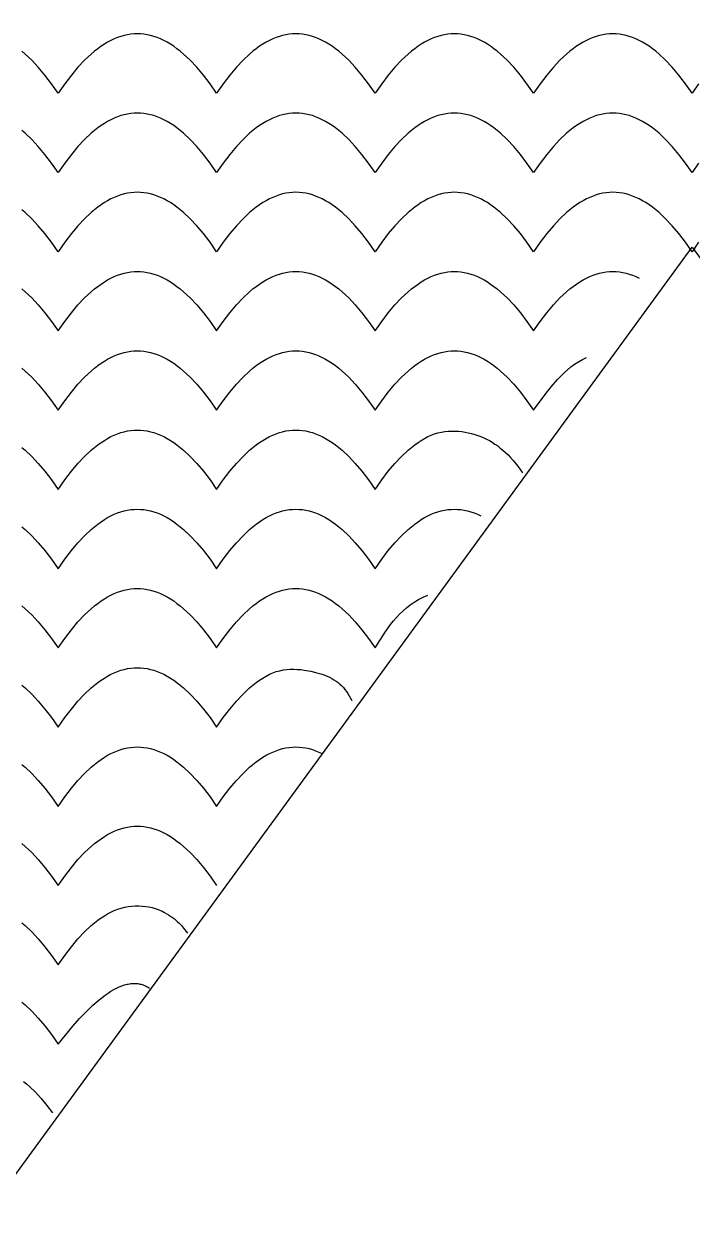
# Model space of a CAD drawing. Extents: x -831 to 1547, y -1426 to -385.
# Drawn here: x 95.9 to 133.8, y -926.3 to -858.3 of the extents above; entities that cross this region are included whole.
import ezdxf

# ---------------------------------------------------------------- set-up
doc = ezdxf.new("R2010")
doc.units = 0
doc.layers.add('CUT', color=18, linetype='CONTINUOUS')
doc.layers.add('ENGRAVE', color=1, linetype='CONTINUOUS')

msp = doc.modelspace()

# ---------------------------------------------------------------- linework, layer by layer
at = {"layer": 'CUT'}
msp.add_lwpolyline([(334.842, -861.159), (254.442, -861.159), (174.042, -809.919), (133.842, -809.919), (93.642, -809.919), (13.242, -861.159), (-67.158, -861.159), (-67.158, -926.259), (93.474, -926.259), (133.842, -870.943), (174.211, -926.259), (334.842, -926.259)], close=True, dxfattribs=at)
at = {"layer": 'ENGRAVE'}
for points in [[(134.217, -861.67), (133.842, -862.209), (133.467, -861.67), (133.092, -861.178), (132.717, -860.732), (132.342, -860.334), (131.967, -859.982), (131.779, -859.824), (131.592, -859.678), (131.404, -859.543), (131.217, -859.42), (131.029, -859.309), (130.842, -859.209), (130.654, -859.121), (130.467, -859.045), (130.279, -858.98), (130.092, -858.928), (129.904, -858.887), (129.717, -858.857), (129.529, -858.84), (129.342, -858.834), (129.154, -858.84), (128.967, -858.857), (128.779, -858.887), (128.592, -858.928), (128.404, -858.98), (128.217, -859.045), (128.029, -859.121), (127.842, -859.209), (127.654, -859.309), (127.467, -859.42), (127.279, -859.543), (127.092, -859.678), (126.904, -859.824), (126.717, -859.982), (126.342, -860.334), (125.967, -860.732), (125.592, -861.178), (125.217, -861.67), (124.842, -862.209), (124.467, -861.67), (124.092, -861.178), (123.717, -860.732), (123.342, -860.334), (122.967, -859.982), (122.779, -859.824), (122.592, -859.678), (122.404, -859.543), (122.217, -859.42), (122.029, -859.309), (121.842, -859.209), (121.654, -859.121), (121.467, -859.045), (121.279, -858.98), (121.092, -858.928), (120.904, -858.887), (120.717, -858.857), (120.529, -858.84), (120.342, -858.834), (120.154, -858.84), (119.967, -858.857), (119.779, -858.887), (119.592, -858.928), (119.404, -858.98), (119.217, -859.045), (119.029, -859.121), (118.842, -859.209), (118.654, -859.309), (118.467, -859.42), (118.279, -859.543), (118.092, -859.678), (117.904, -859.824), (117.717, -859.982), (117.342, -860.334), (116.967, -860.732), (116.592, -861.178), (116.217, -861.67), (115.842, -862.209), (115.467, -861.67), (115.092, -861.178), (114.717, -860.732), (114.342, -860.334), (113.967, -859.982), (113.779, -859.824), (113.592, -859.678), (113.404, -859.543), (113.217, -859.42), (113.029, -859.309), (112.842, -859.209), (112.654, -859.121), (112.467, -859.045), (112.279, -858.98), (112.092, -858.928), (111.904, -858.887), (111.717, -858.857), (111.529, -858.84), (111.342, -858.834), (111.154, -858.84), (110.967, -858.857), (110.779, -858.887), (110.592, -858.928), (110.404, -858.98), (110.217, -859.045), (110.029, -859.121), (109.842, -859.209), (109.654, -859.309), (109.467, -859.42), (109.279, -859.543), (109.092, -859.678), (108.904, -859.824), (108.717, -859.982), (108.342, -860.334), (107.967, -860.732), (107.592, -861.178), (107.217, -861.67), (106.842, -862.209), (106.467, -861.67), (106.092, -861.178), (105.717, -860.732), (105.342, -860.334), (104.967, -859.982), (104.779, -859.824), (104.592, -859.678), (104.404, -859.543), (104.217, -859.42), (104.029, -859.309), (103.842, -859.209), (103.654, -859.121), (103.467, -859.045), (103.279, -858.98), (103.092, -858.928), (102.904, -858.887), (102.717, -858.857), (102.529, -858.84), (102.342, -858.834), (102.154, -858.84), (101.967, -858.857), (101.779, -858.887), (101.592, -858.928), (101.404, -858.98), (101.217, -859.045), (101.029, -859.121), (100.842, -859.209), (100.654, -859.309), (100.467, -859.42), (100.279, -859.543), (100.092, -859.678), (99.904, -859.824), (99.717, -859.982), (99.342, -860.334), (98.967, -860.732), (98.592, -861.178), (98.217, -861.67), (97.842, -862.209), (97.467, -861.67), (97.092, -861.178), (96.717, -860.732), (96.342, -860.334), (95.967, -859.982), (95.779, -859.824)], [(134.217, -866.17), (133.842, -866.709), (133.467, -866.17), (133.092, -865.678), (132.717, -865.232), (132.342, -864.834), (131.967, -864.482), (131.779, -864.324), (131.592, -864.178), (131.404, -864.043), (131.217, -863.92), (131.029, -863.809), (130.842, -863.709), (130.654, -863.621), (130.467, -863.545), (130.279, -863.48), (130.092, -863.428), (129.904, -863.387), (129.717, -863.357), (129.529, -863.34), (129.342, -863.334), (129.154, -863.34), (128.967, -863.357), (128.779, -863.387), (128.592, -863.428), (128.404, -863.48), (128.217, -863.545), (128.029, -863.621), (127.842, -863.709), (127.654, -863.809), (127.467, -863.92), (127.279, -864.043), (127.092, -864.178), (126.904, -864.324), (126.717, -864.482), (126.342, -864.834), (125.967, -865.232), (125.592, -865.678), (125.217, -866.17), (124.842, -866.709), (124.467, -866.17), (124.092, -865.678), (123.717, -865.232), (123.342, -864.834), (122.967, -864.482), (122.779, -864.324), (122.592, -864.178), (122.404, -864.043), (122.217, -863.92), (122.029, -863.809), (121.842, -863.709), (121.654, -863.621), (121.467, -863.545), (121.279, -863.48), (121.092, -863.428), (120.904, -863.387), (120.717, -863.357), (120.529, -863.34), (120.342, -863.334), (120.154, -863.34), (119.967, -863.357), (119.779, -863.387), (119.592, -863.428), (119.404, -863.48), (119.217, -863.545), (119.029, -863.621), (118.842, -863.709), (118.654, -863.809), (118.467, -863.92), (118.279, -864.043), (118.092, -864.178), (117.904, -864.324), (117.717, -864.482), (117.342, -864.834), (116.967, -865.232), (116.592, -865.678), (116.217, -866.17), (115.842, -866.709), (115.467, -866.17), (115.092, -865.678), (114.717, -865.232), (114.342, -864.834), (113.967, -864.482), (113.779, -864.324), (113.592, -864.178), (113.404, -864.043), (113.217, -863.92), (113.029, -863.809), (112.842, -863.709), (112.654, -863.621), (112.467, -863.545), (112.279, -863.48), (112.092, -863.428), (111.904, -863.387), (111.717, -863.357), (111.529, -863.34), (111.342, -863.334), (111.154, -863.34), (110.967, -863.357), (110.779, -863.387), (110.592, -863.428), (110.404, -863.48), (110.217, -863.545), (110.029, -863.621), (109.842, -863.709), (109.654, -863.809), (109.467, -863.92), (109.279, -864.043), (109.092, -864.178), (108.904, -864.324), (108.717, -864.482), (108.342, -864.834), (107.967, -865.232), (107.592, -865.678), (107.217, -866.17), (106.842, -866.709), (106.467, -866.17), (106.092, -865.678), (105.717, -865.232), (105.342, -864.834), (104.967, -864.482), (104.779, -864.324), (104.592, -864.178), (104.404, -864.043), (104.217, -863.92), (104.029, -863.809), (103.842, -863.709), (103.654, -863.621), (103.467, -863.545), (103.279, -863.48), (103.092, -863.428), (102.904, -863.387), (102.717, -863.357), (102.529, -863.34), (102.342, -863.334), (102.154, -863.34), (101.967, -863.357), (101.779, -863.387), (101.592, -863.428), (101.404, -863.48), (101.217, -863.545), (101.029, -863.621), (100.842, -863.709), (100.654, -863.809), (100.467, -863.92), (100.279, -864.043), (100.092, -864.178), (99.904, -864.324), (99.717, -864.482), (99.342, -864.834), (98.967, -865.232), (98.592, -865.678), (98.217, -866.17), (97.842, -866.709), (97.467, -866.17), (97.092, -865.678), (96.717, -865.232), (96.342, -864.834), (95.967, -864.482), (95.779, -864.324)], [(134.217, -870.67), (133.842, -871.209), (133.467, -870.67), (133.092, -870.178), (132.717, -869.732), (132.342, -869.334), (131.967, -868.982), (131.779, -868.824), (131.592, -868.678), (131.404, -868.543), (131.217, -868.42), (131.029, -868.309), (130.842, -868.209), (130.654, -868.121), (130.467, -868.045), (130.279, -867.98), (130.092, -867.928), (129.904, -867.887), (129.717, -867.857), (129.529, -867.84), (129.342, -867.834), (129.154, -867.84), (128.967, -867.857), (128.779, -867.887), (128.592, -867.928), (128.404, -867.98), (128.217, -868.045), (128.029, -868.121), (127.842, -868.209), (127.654, -868.309), (127.467, -868.42), (127.279, -868.543), (127.092, -868.678), (126.904, -868.824), (126.717, -868.982), (126.342, -869.334), (125.967, -869.732), (125.592, -870.178), (125.217, -870.67), (124.842, -871.209), (124.467, -870.67), (124.092, -870.178), (123.717, -869.732), (123.342, -869.334), (122.967, -868.982), (122.779, -868.824), (122.592, -868.678), (122.404, -868.543), (122.217, -868.42), (122.029, -868.309), (121.842, -868.209), (121.654, -868.121), (121.467, -868.045), (121.279, -867.98), (121.092, -867.928), (120.904, -867.887), (120.717, -867.857), (120.529, -867.84), (120.342, -867.834), (120.154, -867.84), (119.967, -867.857), (119.779, -867.887), (119.592, -867.928), (119.404, -867.98), (119.217, -868.045), (119.029, -868.121), (118.842, -868.209), (118.654, -868.309), (118.467, -868.42), (118.279, -868.543), (118.092, -868.678), (117.904, -868.824), (117.717, -868.982), (117.342, -869.334), (116.967, -869.732), (116.592, -870.178), (116.217, -870.67), (115.842, -871.209), (115.467, -870.67), (115.092, -870.178), (114.717, -869.732), (114.342, -869.334), (113.967, -868.982), (113.779, -868.824), (113.592, -868.678), (113.404, -868.543), (113.217, -868.42), (113.029, -868.309), (112.842, -868.209), (112.654, -868.121), (112.467, -868.045), (112.279, -867.98), (112.092, -867.928), (111.904, -867.887), (111.717, -867.857), (111.529, -867.84), (111.342, -867.834), (111.154, -867.84), (110.967, -867.857), (110.779, -867.887), (110.592, -867.928), (110.404, -867.98), (110.217, -868.045), (110.029, -868.121), (109.842, -868.209), (109.654, -868.309), (109.467, -868.42), (109.279, -868.543), (109.092, -868.678), (108.904, -868.824), (108.717, -868.982), (108.342, -869.334), (107.967, -869.732), (107.592, -870.178), (107.217, -870.67), (106.842, -871.209), (106.467, -870.67), (106.092, -870.178), (105.717, -869.732), (105.342, -869.334), (104.967, -868.982), (104.779, -868.824), (104.592, -868.678), (104.404, -868.543), (104.217, -868.42), (104.029, -868.309), (103.842, -868.209), (103.654, -868.121), (103.467, -868.045), (103.279, -867.98), (103.092, -867.928), (102.904, -867.887), (102.717, -867.857), (102.529, -867.84), (102.342, -867.834), (102.154, -867.84), (101.967, -867.857), (101.779, -867.887), (101.592, -867.928), (101.404, -867.98), (101.217, -868.045), (101.029, -868.121), (100.842, -868.209), (100.654, -868.309), (100.467, -868.42), (100.279, -868.543), (100.092, -868.678), (99.904, -868.824), (99.717, -868.982), (99.342, -869.334), (98.967, -869.732), (98.592, -870.178), (98.217, -870.67), (97.842, -871.209), (97.467, -870.67), (97.092, -870.178), (96.717, -869.732), (96.342, -869.334), (95.967, -868.982), (95.779, -868.824)], [(95.779, -873.324), (95.967, -873.482), (96.342, -873.834), (96.717, -874.232), (97.092, -874.678), (97.467, -875.17), (97.842, -875.709), (98.217, -875.17), (98.592, -874.678), (98.967, -874.232), (99.342, -873.834), (99.717, -873.482), (99.904, -873.324), (100.092, -873.178), (100.279, -873.043), (100.467, -872.92), (100.654, -872.809), (100.842, -872.709), (101.029, -872.621), (101.217, -872.545), (101.404, -872.48), (101.592, -872.428), (101.779, -872.387), (101.967, -872.357), (102.154, -872.34), (102.342, -872.334), (102.529, -872.34), (102.717, -872.357), (102.904, -872.387), (103.092, -872.428), (103.279, -872.48), (103.467, -872.545), (103.654, -872.621), (103.842, -872.709), (104.029, -872.809), (104.217, -872.92), (104.404, -873.043), (104.592, -873.178), (104.779, -873.324), (104.967, -873.482), (105.342, -873.834), (105.717, -874.232), (106.092, -874.678), (106.467, -875.17), (106.842, -875.709), (107.217, -875.17), (107.592, -874.678), (107.967, -874.232), (108.342, -873.834), (108.717, -873.482), (108.904, -873.324), (109.092, -873.178), (109.279, -873.043), (109.467, -872.92), (109.654, -872.809), (109.842, -872.709), (110.029, -872.621), (110.217, -872.545), (110.404, -872.48), (110.592, -872.428), (110.779, -872.387), (110.967, -872.357), (111.154, -872.34), (111.342, -872.334), (111.529, -872.34), (111.717, -872.357), (111.904, -872.387), (112.092, -872.428), (112.279, -872.48), (112.467, -872.545), (112.654, -872.621), (112.842, -872.709), (113.029, -872.809), (113.217, -872.92), (113.404, -873.043), (113.592, -873.178), (113.779, -873.324), (113.967, -873.482), (114.342, -873.834), (114.717, -874.232), (115.092, -874.678), (115.467, -875.17), (115.842, -875.709), (116.217, -875.17), (116.592, -874.678), (116.967, -874.232), (117.342, -873.834), (117.717, -873.482), (117.904, -873.324), (118.092, -873.178), (118.279, -873.043), (118.467, -872.92), (118.654, -872.809), (118.842, -872.709), (119.029, -872.621), (119.217, -872.545), (119.404, -872.48), (119.592, -872.428), (119.779, -872.387), (119.967, -872.357), (120.154, -872.34), (120.342, -872.334), (120.529, -872.34), (120.717, -872.357), (120.904, -872.387), (121.092, -872.428), (121.279, -872.48), (121.467, -872.545), (121.654, -872.621), (121.842, -872.709), (122.029, -872.809), (122.217, -872.92), (122.404, -873.043), (122.592, -873.178), (122.779, -873.324), (122.967, -873.482), (123.342, -873.834), (123.717, -874.232), (124.092, -874.678), (124.467, -875.17), (124.842, -875.709), (125.217, -875.17), (125.592, -874.678), (125.967, -874.232), (126.342, -873.834), (126.717, -873.482), (126.904, -873.324), (127.092, -873.178), (127.279, -873.043), (127.467, -872.92), (127.654, -872.809), (127.842, -872.709), (128.029, -872.621), (128.217, -872.545), (128.404, -872.48), (128.592, -872.428), (128.779, -872.387), (128.967, -872.357), (129.154, -872.34), (129.342, -872.334), (129.529, -872.34), (129.717, -872.357), (129.904, -872.387), (130.092, -872.428), (130.279, -872.48), (130.467, -872.545), (130.654, -872.621), (130.842, -872.709)], [(95.779, -877.824), (95.967, -877.982), (96.342, -878.334), (96.717, -878.732), (97.092, -879.178), (97.467, -879.67), (97.842, -880.209), (98.217, -879.67), (98.592, -879.178), (98.967, -878.732), (99.342, -878.334), (99.717, -877.982), (99.904, -877.824), (100.092, -877.678), (100.279, -877.543), (100.467, -877.42), (100.654, -877.309), (100.842, -877.209), (101.029, -877.121), (101.217, -877.045), (101.404, -876.98), (101.592, -876.928), (101.779, -876.887), (101.967, -876.857), (102.154, -876.84), (102.342, -876.834), (102.529, -876.84), (102.717, -876.857), (102.904, -876.887), (103.092, -876.928), (103.279, -876.98), (103.467, -877.045), (103.654, -877.121), (103.842, -877.209), (104.029, -877.309), (104.217, -877.42), (104.404, -877.543), (104.592, -877.678), (104.779, -877.824), (104.967, -877.982), (105.342, -878.334), (105.717, -878.732), (106.092, -879.178), (106.467, -879.67), (106.842, -880.209), (107.217, -879.67), (107.592, -879.178), (107.967, -878.732), (108.342, -878.334), (108.717, -877.982), (108.904, -877.824), (109.092, -877.678), (109.279, -877.543), (109.467, -877.42), (109.654, -877.309), (109.842, -877.209), (110.029, -877.121), (110.217, -877.045), (110.404, -876.98), (110.592, -876.928), (110.779, -876.887), (110.967, -876.857), (111.154, -876.84), (111.342, -876.834), (111.529, -876.84), (111.717, -876.857), (111.904, -876.887), (112.092, -876.928), (112.279, -876.98), (112.467, -877.045), (112.654, -877.121), (112.842, -877.209), (113.029, -877.309), (113.217, -877.42), (113.404, -877.543), (113.592, -877.678), (113.779, -877.824), (113.967, -877.982), (114.342, -878.334), (114.717, -878.732), (115.092, -879.178), (115.467, -879.67), (115.842, -880.209), (116.217, -879.67), (116.592, -879.178), (116.967, -878.732), (117.342, -878.334), (117.717, -877.982), (117.904, -877.824), (118.092, -877.678), (118.279, -877.543), (118.467, -877.42), (118.654, -877.309), (118.842, -877.209), (119.029, -877.121), (119.217, -877.045), (119.404, -876.98), (119.592, -876.928), (119.779, -876.887), (119.967, -876.857), (120.154, -876.84), (120.342, -876.834), (120.529, -876.84), (120.717, -876.857), (120.904, -876.887), (121.092, -876.928), (121.279, -876.98), (121.467, -877.045), (121.654, -877.121), (121.842, -877.209), (122.029, -877.309), (122.217, -877.42), (122.404, -877.543), (122.592, -877.678), (122.779, -877.824), (122.967, -877.982), (123.342, -878.334), (123.717, -878.732), (124.092, -879.178), (124.467, -879.67), (124.842, -880.209), (125.503, -879.311), (125.844, -878.88), (126.199, -878.472), (126.383, -878.278), (126.572, -878.093), (126.766, -877.917), (126.967, -877.751), (127.174, -877.597), (127.389, -877.454), (127.611, -877.325), (127.842, -877.209)], [(95.779, -882.324), (95.967, -882.482), (96.342, -882.834), (96.717, -883.232), (97.092, -883.678), (97.467, -884.17), (97.842, -884.709), (98.217, -884.17), (98.592, -883.678), (98.967, -883.232), (99.342, -882.834), (99.717, -882.482), (99.904, -882.324), (100.092, -882.178), (100.279, -882.043), (100.467, -881.92), (100.654, -881.809), (100.842, -881.709), (101.029, -881.621), (101.217, -881.545), (101.404, -881.48), (101.592, -881.428), (101.779, -881.387), (101.967, -881.357), (102.154, -881.34), (102.342, -881.334), (102.529, -881.34), (102.717, -881.357), (102.904, -881.387), (103.092, -881.428), (103.279, -881.48), (103.467, -881.545), (103.654, -881.621), (103.842, -881.709), (104.029, -881.809), (104.217, -881.92), (104.404, -882.043), (104.592, -882.178), (104.779, -882.324), (104.967, -882.482), (105.342, -882.834), (105.717, -883.232), (106.092, -883.678), (106.467, -884.17), (106.842, -884.709), (107.217, -884.17), (107.592, -883.678), (107.967, -883.232), (108.342, -882.834), (108.717, -882.482), (108.904, -882.324), (109.092, -882.178), (109.279, -882.043), (109.467, -881.92), (109.654, -881.809), (109.842, -881.709), (110.029, -881.621), (110.217, -881.545), (110.404, -881.48), (110.592, -881.428), (110.779, -881.387), (110.967, -881.357), (111.154, -881.34), (111.342, -881.334), (111.529, -881.34), (111.717, -881.357), (111.904, -881.387), (112.092, -881.428), (112.279, -881.48), (112.467, -881.545), (112.654, -881.621), (112.842, -881.709), (113.029, -881.809), (113.217, -881.92), (113.404, -882.043), (113.592, -882.178), (113.779, -882.324), (113.967, -882.482), (114.342, -882.834), (114.717, -883.232), (115.092, -883.678), (115.467, -884.17), (115.842, -884.709), (116.217, -884.17), (116.592, -883.678), (116.967, -883.232), (117.342, -882.834), (117.717, -882.482), (117.904, -882.324), (118.092, -882.178), (118.279, -882.043), (118.467, -881.92), (118.654, -881.809), (118.842, -881.709), (118.936, -881.664), (119.031, -881.623), (119.221, -881.551), (119.414, -881.494), (119.607, -881.45), (119.801, -881.418), (119.995, -881.399), (120.189, -881.391), (120.382, -881.393), (120.574, -881.405), (120.764, -881.427), (120.951, -881.457), (121.137, -881.494), (121.319, -881.539), (121.497, -881.59), (121.842, -881.709), (122.008, -881.777), (122.172, -881.853), (122.333, -881.938), (122.492, -882.03), (122.649, -882.13), (122.803, -882.238), (122.954, -882.355), (123.103, -882.479), (123.249, -882.611), (123.393, -882.752), (123.535, -882.9), (123.674, -883.057), (123.944, -883.394), (124.205, -883.763)], [(95.779, -886.824), (95.967, -886.982), (96.342, -887.334), (96.717, -887.732), (97.092, -888.178), (97.467, -888.67), (97.842, -889.209), (98.217, -888.67), (98.592, -888.178), (98.967, -887.732), (99.342, -887.334), (99.717, -886.982), (99.904, -886.824), (100.092, -886.678), (100.279, -886.543), (100.467, -886.42), (100.654, -886.309), (100.842, -886.209), (101.029, -886.121), (101.217, -886.045), (101.404, -885.98), (101.592, -885.928), (101.779, -885.887), (101.967, -885.857), (102.154, -885.84), (102.342, -885.834), (102.529, -885.84), (102.717, -885.857), (102.904, -885.887), (103.092, -885.928), (103.279, -885.98), (103.467, -886.045), (103.654, -886.121), (103.842, -886.209), (104.029, -886.309), (104.217, -886.42), (104.404, -886.543), (104.592, -886.678), (104.779, -886.824), (104.967, -886.982), (105.342, -887.334), (105.717, -887.732), (106.092, -888.178), (106.467, -888.67), (106.842, -889.209), (107.217, -888.67), (107.592, -888.178), (107.967, -887.732), (108.342, -887.334), (108.717, -886.982), (108.904, -886.824), (109.092, -886.678), (109.279, -886.543), (109.467, -886.42), (109.654, -886.309), (109.842, -886.209), (110.029, -886.121), (110.217, -886.045), (110.404, -885.98), (110.592, -885.928), (110.779, -885.887), (110.967, -885.857), (111.154, -885.84), (111.342, -885.834), (111.529, -885.84), (111.717, -885.857), (111.904, -885.887), (112.092, -885.928), (112.279, -885.98), (112.467, -886.045), (112.654, -886.121), (112.842, -886.209), (113.029, -886.309), (113.217, -886.42), (113.404, -886.543), (113.592, -886.678), (113.779, -886.824), (113.967, -886.982), (114.342, -887.334), (114.717, -887.732), (115.092, -888.178), (115.467, -888.67), (115.842, -889.209), (116.217, -888.67), (116.592, -888.178), (116.967, -887.732), (117.342, -887.334), (117.717, -886.982), (117.904, -886.824), (118.092, -886.678), (118.279, -886.543), (118.467, -886.42), (118.654, -886.309), (118.842, -886.209), (119.029, -886.121), (119.217, -886.045), (119.404, -885.98), (119.592, -885.928), (119.779, -885.887), (119.967, -885.857), (120.154, -885.84), (120.342, -885.834), (120.529, -885.84), (120.717, -885.857), (120.904, -885.887), (121.092, -885.928), (121.279, -885.98), (121.467, -886.045), (121.654, -886.121), (121.842, -886.209)], [(95.779, -891.324), (95.967, -891.482), (96.342, -891.834), (96.717, -892.232), (97.092, -892.678), (97.467, -893.17), (97.842, -893.709), (98.217, -893.17), (98.592, -892.678), (98.967, -892.232), (99.342, -891.834), (99.717, -891.482), (99.904, -891.324), (100.092, -891.178), (100.279, -891.043), (100.467, -890.92), (100.654, -890.809), (100.842, -890.709), (101.029, -890.621), (101.217, -890.545), (101.404, -890.48), (101.592, -890.428), (101.779, -890.387), (101.967, -890.357), (102.154, -890.34), (102.342, -890.334), (102.529, -890.34), (102.717, -890.357), (102.904, -890.387), (103.092, -890.428), (103.279, -890.48), (103.467, -890.545), (103.654, -890.621), (103.842, -890.709), (104.029, -890.809), (104.217, -890.92), (104.404, -891.043), (104.592, -891.178), (104.779, -891.324), (104.967, -891.482), (105.342, -891.834), (105.717, -892.232), (106.092, -892.678), (106.467, -893.17), (106.842, -893.709), (107.217, -893.17), (107.592, -892.678), (107.967, -892.232), (108.342, -891.834), (108.717, -891.482), (108.904, -891.324), (109.092, -891.178), (109.279, -891.043), (109.467, -890.92), (109.654, -890.809), (109.842, -890.709), (110.029, -890.621), (110.217, -890.545), (110.404, -890.48), (110.592, -890.428), (110.779, -890.387), (110.967, -890.357), (111.154, -890.34), (111.342, -890.334), (111.529, -890.34), (111.717, -890.357), (111.904, -890.387), (112.092, -890.428), (112.279, -890.48), (112.467, -890.545), (112.654, -890.621), (112.842, -890.709), (113.029, -890.809), (113.217, -890.92), (113.404, -891.043), (113.592, -891.178), (113.779, -891.324), (113.967, -891.482), (114.342, -891.834), (114.717, -892.232), (115.092, -892.678), (115.467, -893.17), (115.842, -893.709), (116.413, -892.816), (116.721, -892.387), (116.885, -892.18), (117.056, -891.979), (117.236, -891.786), (117.427, -891.601), (117.628, -891.425), (117.842, -891.258), (118.069, -891.103), (118.311, -890.958), (118.568, -890.827), (118.842, -890.709)], [(95.779, -895.824), (95.967, -895.982), (96.342, -896.334), (96.717, -896.732), (97.092, -897.178), (97.467, -897.67), (97.842, -898.209), (98.217, -897.67), (98.592, -897.178), (98.967, -896.732), (99.342, -896.334), (99.717, -895.982), (99.904, -895.824), (100.092, -895.678), (100.279, -895.543), (100.467, -895.42), (100.654, -895.309), (100.842, -895.209), (101.029, -895.121), (101.217, -895.045), (101.404, -894.98), (101.592, -894.928), (101.779, -894.887), (101.967, -894.857), (102.154, -894.84), (102.342, -894.834), (102.529, -894.84), (102.717, -894.857), (102.904, -894.887), (103.092, -894.928), (103.279, -894.98), (103.467, -895.045), (103.654, -895.121), (103.842, -895.209), (104.029, -895.309), (104.217, -895.42), (104.404, -895.543), (104.592, -895.678), (104.779, -895.824), (104.967, -895.982), (105.342, -896.334), (105.717, -896.732), (106.092, -897.178), (106.467, -897.67), (106.842, -898.209), (107.217, -897.67), (107.592, -897.178), (107.967, -896.732), (108.342, -896.334), (108.717, -895.982), (108.904, -895.824), (109.092, -895.678), (109.279, -895.543), (109.467, -895.42), (109.654, -895.309), (109.842, -895.209), (109.936, -895.164), (110.032, -895.124), (110.129, -895.088), (110.226, -895.055), (110.324, -895.027), (110.423, -895.002), (110.623, -894.963), (110.824, -894.937), (111.025, -894.924), (111.226, -894.921), (111.425, -894.928), (111.622, -894.944), (111.814, -894.968), (112.185, -895.034), (112.531, -895.117), (112.842, -895.209), (112.985, -895.258), (113.123, -895.314), (113.256, -895.375), (113.384, -895.442), (113.507, -895.515), (113.624, -895.594), (113.737, -895.678), (113.843, -895.768), (113.945, -895.864), (114.042, -895.966), (114.133, -896.074), (114.22, -896.188), (114.301, -896.307), (114.376, -896.433), (114.447, -896.564), (114.513, -896.701)], [(95.779, -900.324), (95.967, -900.482), (96.342, -900.834), (96.717, -901.232), (97.092, -901.678), (97.467, -902.17), (97.842, -902.709), (98.217, -902.17), (98.592, -901.678), (98.967, -901.232), (99.342, -900.834), (99.717, -900.482), (99.904, -900.324), (100.092, -900.178), (100.279, -900.043), (100.467, -899.92), (100.654, -899.809), (100.842, -899.709), (101.029, -899.621), (101.217, -899.545), (101.404, -899.48), (101.592, -899.428), (101.779, -899.387), (101.967, -899.357), (102.154, -899.34), (102.342, -899.334), (102.529, -899.34), (102.717, -899.357), (102.904, -899.387), (103.092, -899.428), (103.279, -899.48), (103.467, -899.545), (103.654, -899.621), (103.842, -899.709), (104.029, -899.809), (104.217, -899.92), (104.404, -900.043), (104.592, -900.178), (104.779, -900.324), (104.967, -900.482), (105.342, -900.834), (105.717, -901.232), (106.092, -901.678), (106.467, -902.17), (106.842, -902.709), (107.217, -902.17), (107.592, -901.678), (107.967, -901.232), (108.342, -900.834), (108.717, -900.482), (108.904, -900.324), (109.092, -900.178), (109.279, -900.043), (109.467, -899.92), (109.654, -899.809), (109.842, -899.709), (110.029, -899.621), (110.217, -899.545), (110.404, -899.48), (110.592, -899.428), (110.779, -899.387), (110.967, -899.357), (111.154, -899.34), (111.342, -899.334), (111.529, -899.34), (111.717, -899.357), (111.904, -899.387), (112.092, -899.428), (112.279, -899.48), (112.467, -899.545), (112.654, -899.621), (112.842, -899.709)], [(95.779, -904.824), (95.967, -904.982), (96.342, -905.334), (96.717, -905.732), (97.092, -906.178), (97.467, -906.67), (97.842, -907.209), (98.217, -906.67), (98.592, -906.178), (98.967, -905.732), (99.342, -905.334), (99.717, -904.982), (99.904, -904.824), (100.092, -904.678), (100.279, -904.543), (100.467, -904.42), (100.654, -904.309), (100.842, -904.209), (101.029, -904.121), (101.217, -904.045), (101.404, -903.98), (101.592, -903.928), (101.779, -903.887), (101.967, -903.857), (102.154, -903.84), (102.342, -903.834), (102.529, -903.84), (102.717, -903.857), (102.904, -903.887), (103.092, -903.928), (103.279, -903.98), (103.467, -904.045), (103.654, -904.121), (103.842, -904.209), (104.029, -904.309), (104.217, -904.42), (104.404, -904.543), (104.592, -904.678), (104.779, -904.824), (104.967, -904.982), (105.342, -905.334), (105.717, -905.732), (106.092, -906.178), (106.467, -906.67), (106.842, -907.209)], [(95.779, -909.324), (95.967, -909.482), (96.342, -909.834), (96.717, -910.232), (97.092, -910.678), (97.467, -911.17), (97.842, -911.709), (98.217, -911.17), (98.592, -910.678), (98.967, -910.232), (99.342, -909.834), (99.717, -909.482), (99.904, -909.324), (100.092, -909.178), (100.279, -909.043), (100.467, -908.92), (100.654, -908.809), (100.842, -908.709), (101.032, -908.622), (101.226, -908.548), (101.423, -908.486), (101.623, -908.437), (101.824, -908.4), (102.025, -908.375), (102.226, -908.361), (102.425, -908.358), (102.621, -908.367), (102.814, -908.386), (103.002, -908.415), (103.185, -908.455), (103.361, -908.505), (103.53, -908.564), (103.691, -908.632), (103.768, -908.669), (103.842, -908.709), (104.112, -908.87), (104.341, -909.027), (104.442, -909.104), (104.535, -909.18), (104.62, -909.256), (104.7, -909.33), (104.841, -909.479), (104.965, -909.625), (105.183, -909.915)], [(95.779, -913.824), (95.967, -913.982), (96.342, -914.334), (96.717, -914.732), (97.092, -915.178), (97.467, -915.67), (97.842, -916.209), (98.669, -915.194), (99.063, -914.753), (99.444, -914.356), (99.813, -914.003), (100.169, -913.694), (100.512, -913.43), (100.678, -913.314), (100.842, -913.209), (101.002, -913.115), (101.16, -913.033), (101.314, -912.961), (101.464, -912.9), (101.612, -912.851), (101.757, -912.812), (101.828, -912.797), (101.898, -912.785), (101.967, -912.775), (102.036, -912.768), (102.104, -912.764), (102.171, -912.763), (102.237, -912.764), (102.302, -912.768), (102.367, -912.775), (102.431, -912.785), (102.494, -912.797), (102.556, -912.812), (102.618, -912.83), (102.678, -912.851), (102.738, -912.875), (102.797, -912.901), (102.855, -912.93), (102.913, -912.961), (102.97, -912.996), (103.025, -913.033)], [(95.882, -918.331), (96.051, -918.467), (96.219, -918.613), (96.55, -918.934), (96.876, -919.292), (97.197, -919.687), (97.513, -920.121)]]:
    msp.add_lwpolyline(points, dxfattribs=at)

doc.saveas('drawing.dxf')
